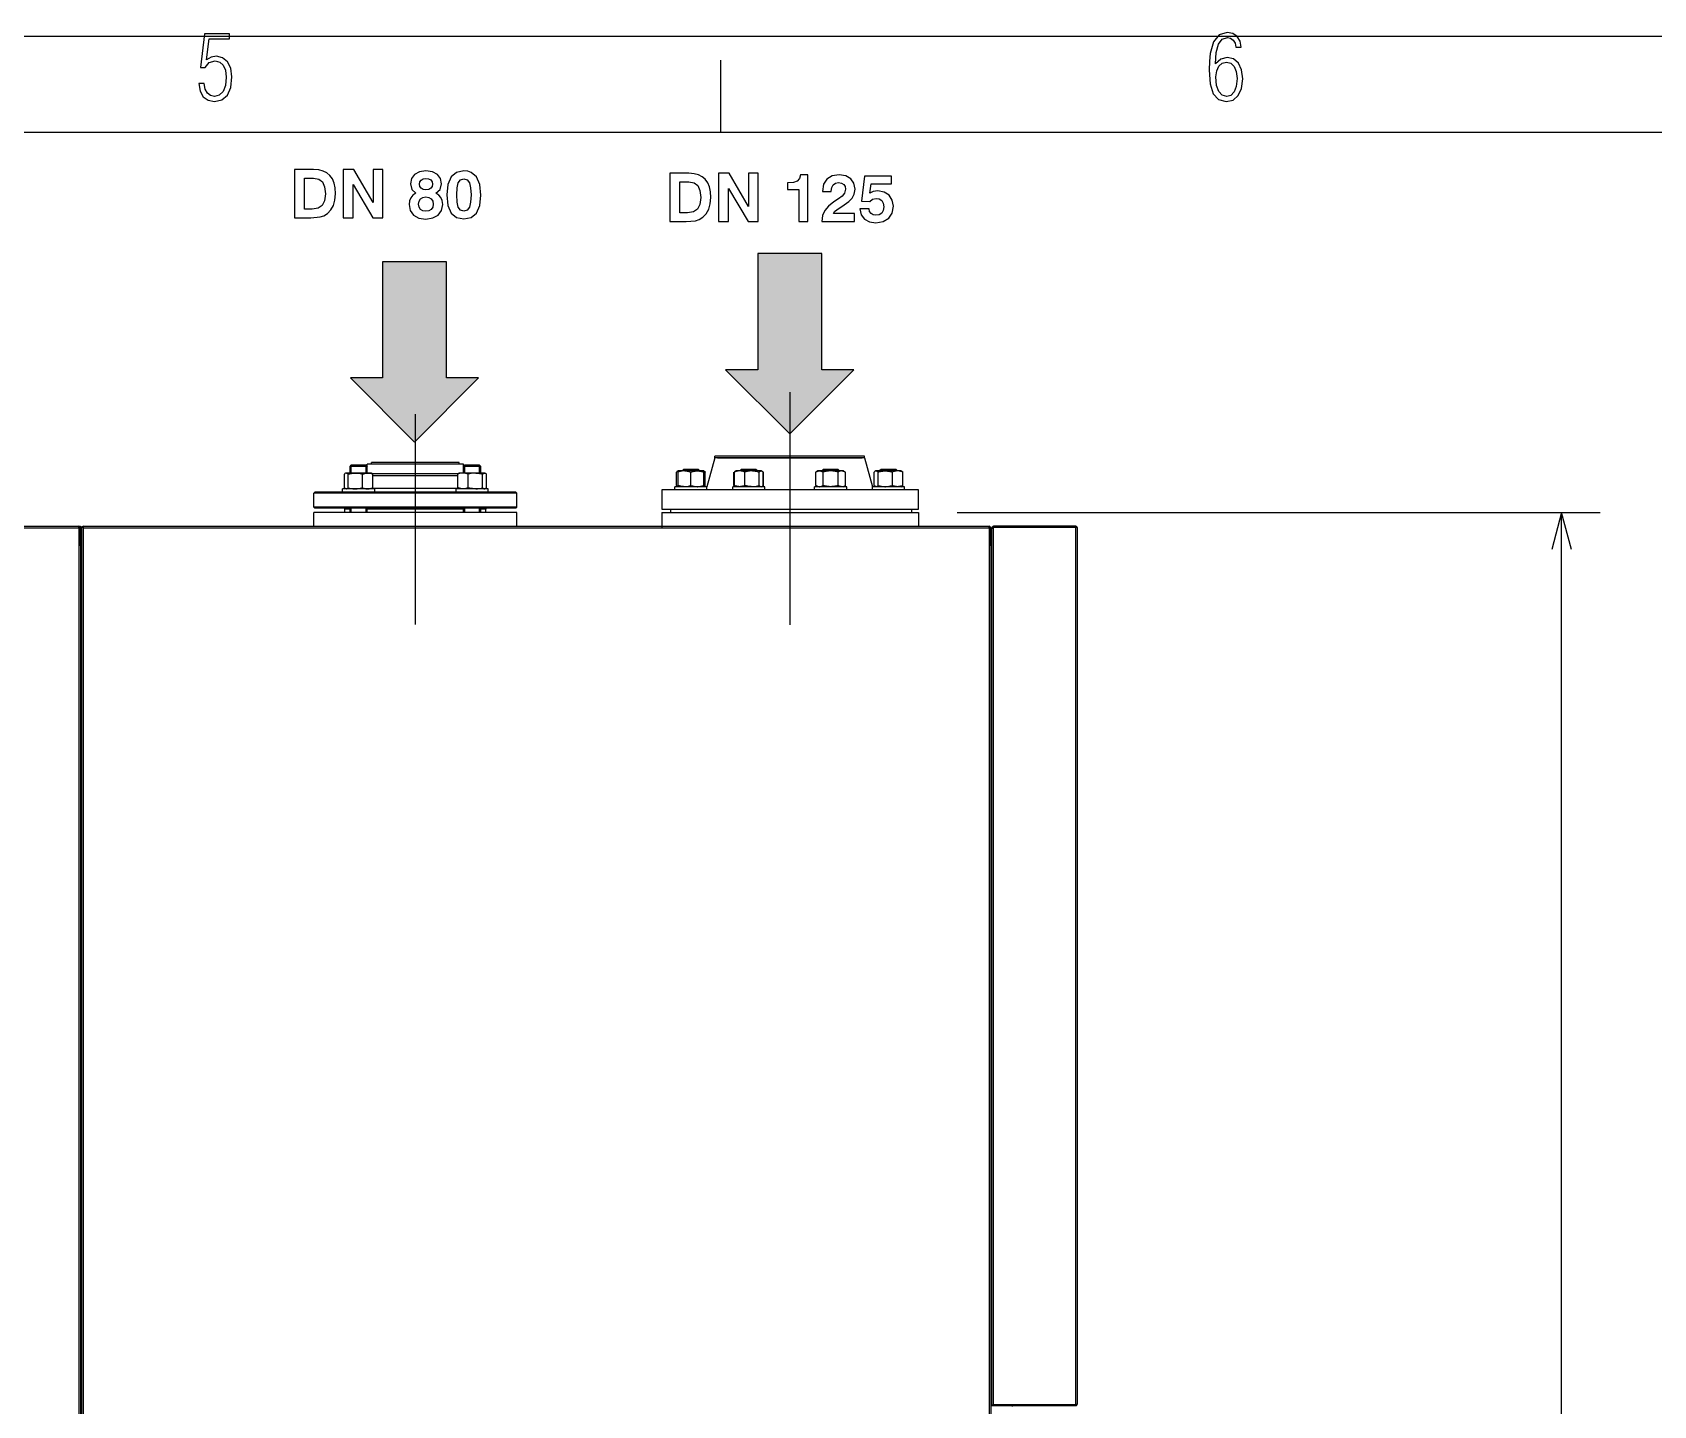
# Model space of a CAD drawing. Extents: x 0 to 420, y 0 to 297.
# Drawn here: x 226.7 to 311, y 225.9 to 297.2 of the extents above; entities that cross this region are included whole.
import ezdxf

# ---------------------------------------------------------------- set-up
doc = ezdxf.new("R2010")
doc.units = 0
doc.linetypes.add('DASHDOT', pattern=[18.5, 12, -3, 0.5, -3])
doc.layers.get('0').update_dxf_attribs({"linetype": 'CONTINUOUS'})

msp = doc.modelspace()

# ---------------------------------------------------------------- linework, layer by layer
at = {"color": 7}
for p, q in [((0, 297), (420, 297)), ((262.5, 292), (262.5, 295.75)), ((415, 292), (5, 292)), ((264.420044, 285.708527), (264.420044, 279.674561)), ((267.748779, 285.708527), (264.420044, 285.708527)), ((267.748779, 279.674561), (267.748779, 285.708527)), ((244.929199, 285.279938), (244.929199, 279.245972)), ((248.25795, 285.279938), (244.929199, 285.279938)), ((248.25795, 279.245972), (248.25795, 285.279938)), ((264.420044, 279.674561), (262.755615, 279.674561)), ((262.755615, 279.674561), (266.084412, 276.345795)), ((266.084412, 276.345795), (269.413177, 279.674561)), ((269.413177, 279.674561), (267.748779, 279.674561)), ((244.929199, 279.245972), (243.264801, 279.246002)), ((243.264801, 279.246002), (246.593567, 275.917236)), ((246.593567, 275.917236), (249.922348, 279.246002)), ((249.922348, 279.246002), (248.25795, 279.245972)), ((243.304794, 274.708618), (243.249237, 274.653046)), ((243.249237, 274.653046), (243.304794, 274.708618)), ((243.249237, 274.308594), (243.249237, 274.653046)), ((244.138123, 274.653046), (243.249237, 274.653046)), ((244.082565, 274.708618), (243.304794, 274.708618)), ((243.309372, 274.308594), (243.309372, 274.653046)), ((244.077988, 274.308594), (244.077988, 274.653046)), ((244.082565, 274.708618), (244.138123, 274.653046)), ((244.138123, 274.653046), (244.082565, 274.708618)), ((244.138123, 274.308594), (244.138123, 274.653046)), ((244.138123, 274.308594), (244.138123, 274.653046)), ((247.838516, 274.76416), (244.139954, 274.76416)), ((244.139954, 274.308594), (244.139954, 274.76416)), ((247.731979, 274.847504), (244.362183, 274.847504)), ((244.362183, 274.76416), (244.362183, 274.847504)), ((247.731979, 274.76416), (244.362183, 274.76416)), ((248.91774, 274.847504), (247.731979, 274.847504)), ((248.91774, 274.76416), (247.731979, 274.76416)), ((249.139954, 274.76416), (247.838516, 274.76416)), ((248.860458, 274.76416), (248.860672, 274.76416)), ((248.91774, 274.76416), (248.91774, 274.847504)), ((249.139954, 274.308594), (249.139954, 274.76416)), ((249.141785, 274.653046), (249.197342, 274.708618)), ((249.197342, 274.708618), (249.141785, 274.653046)), ((249.586243, 274.653046), (249.141785, 274.653046)), ((249.141785, 274.308594), (249.141785, 274.653046)), ((249.586243, 274.708618), (249.197342, 274.708618)), ((249.201935, 274.308594), (249.201935, 274.653046)), ((249.975128, 274.708618), (249.586243, 274.708618)), ((250.030685, 274.653046), (249.586243, 274.653046)), ((249.970535, 274.308594), (249.970535, 274.653046)), ((250.030685, 274.653046), (249.975128, 274.708618)), ((249.975128, 274.708618), (250.030685, 274.653046)), ((250.030685, 274.308594), (250.030685, 274.653046)), ((250.030685, 274.308594), (250.030685, 274.653046)), ((262.195526, 275.097504), (261.785065, 273.597504)), ((262.195526, 275.097504), (261.785065, 273.597504)), ((267.948822, 275.180817), (262.195526, 275.180817)), ((262.195526, 275.097504), (262.195526, 275.180817)), ((267.948822, 275.097504), (262.195526, 275.097504)), ((267.88092, 275.072784), (262.337158, 275.072784)), ((269.831665, 275.072784), (267.88092, 275.072784)), ((269.973297, 275.180817), (267.948822, 275.180817)), ((269.973297, 275.097504), (267.948822, 275.097504)), ((269.973297, 275.097504), (269.973297, 275.180817)), ((269.973297, 275.097504), (270.383728, 273.597504)), ((269.973297, 275.097504), (270.383728, 273.597504)), ((242.950104, 273.546875), (242.950104, 274.248108)), ((243.028671, 274.308594), (243.003464, 274.294067)), ((243.028671, 274.308594), (243.003494, 274.294067)), ((243.055573, 274.308594), (243.028671, 274.308594)), ((244.358688, 274.308594), (243.055573, 274.308594)), ((243.149353, 273.546875), (243.149353, 274.248108)), ((243.892914, 273.546875), (243.892914, 274.248108)), ((244.358688, 274.308594), (244.383896, 274.294067)), ((247.838516, 274.257599), (244.428421, 274.257599)), ((244.437256, 273.546875), (244.437256, 274.248108)), ((247.846558, 274.162567), (244.437256, 274.162567)), ((248.851486, 274.257599), (247.838516, 274.257599)), ((248.842667, 274.162567), (247.846558, 274.162567)), ((248.842667, 273.546875), (248.842667, 274.248108)), ((248.921234, 274.308594), (248.896057, 274.294067)), ((249.773468, 274.308594), (248.921234, 274.308594)), ((249.386993, 273.546875), (249.386993, 274.248108)), ((250.251236, 274.308594), (249.773468, 274.308594)), ((250.130569, 273.546875), (250.130569, 274.248108)), ((250.251236, 274.308594), (250.276443, 274.294067)), ((250.251236, 274.308594), (250.276413, 274.294067)), ((250.329803, 273.546875), (250.329803, 274.248108)), ((250.329803, 273.546875), (250.329803, 274.248108)), ((260.20816, 273.65799), (260.20816, 274.359222)), ((260.286743, 274.419708), (260.261536, 274.405151)), ((260.286743, 274.419708), (260.285065, 274.418762)), ((260.285065, 274.359222), (260.285065, 274.418762)), ((260.285065, 273.65799), (260.285065, 274.359222)), ((260.632904, 274.419708), (260.286743, 274.419708)), ((260.562836, 274.486389), (260.507294, 274.430817)), ((260.507294, 274.430817), (260.562836, 274.486389)), ((260.507294, 274.419708), (260.507294, 274.430817)), ((261.396179, 274.430817), (260.507294, 274.430817)), ((261.340637, 274.486389), (260.562836, 274.486389)), ((260.567444, 274.419708), (260.567444, 274.430817)), ((261.61673, 274.419708), (260.632904, 274.419708)), ((260.951752, 273.65799), (260.951752, 274.359222)), ((261.336029, 274.419708), (261.336029, 274.430817)), ((261.340637, 274.486389), (261.396179, 274.430817)), ((261.396179, 274.430817), (261.340637, 274.486389)), ((261.396179, 274.419708), (261.396179, 274.430817)), ((261.396179, 274.419708), (261.396179, 274.430817)), ((261.61673, 274.419708), (261.641937, 274.405151)), ((261.61673, 274.419708), (261.618408, 274.418762)), ((261.618408, 274.359222), (261.618408, 274.418762)), ((261.618408, 273.65799), (261.618408, 274.359222)), ((261.695313, 273.65799), (261.695313, 274.359222)), ((263.188568, 273.65799), (263.188568, 274.347504)), ((263.214813, 273.65799), (263.214813, 274.359222)), ((263.293365, 274.419708), (263.268188, 274.405182)), ((264.145599, 274.419708), (263.293365, 274.419708)), ((263.569489, 274.486389), (263.513947, 274.430817)), ((263.644104, 274.430817), (263.513947, 274.430817)), ((263.513947, 274.419708), (263.513947, 274.430817)), ((263.683411, 274.486389), (263.569489, 274.486389)), ((263.574066, 274.419708), (263.574066, 274.430817)), ((264.402832, 274.430817), (263.644104, 274.430817)), ((264.34726, 274.486389), (263.683411, 274.486389)), ((263.759155, 273.65799), (263.759155, 274.359222)), ((264.623383, 274.419708), (264.145599, 274.419708)), ((264.342682, 274.419708), (264.342682, 274.430817)), ((264.34726, 274.486389), (264.402832, 274.430817)), ((264.402832, 274.419708), (264.402832, 274.430817)), ((264.502716, 273.65799), (264.502716, 274.359222)), ((264.623383, 274.419708), (264.64856, 274.405182)), ((264.701965, 273.65799), (264.701965, 274.359222)), ((264.72818, 273.65799), (264.72818, 274.347504)), ((267.54541, 274.419708), (267.440613, 274.359222)), ((267.440613, 273.65799), (267.440613, 274.359222)), ((268.794006, 274.419708), (267.54541, 274.419708)), ((267.821533, 274.486389), (267.765991, 274.430817)), ((268.210419, 274.430817), (267.765991, 274.430817)), ((267.765991, 274.419708), (267.765991, 274.430817)), ((268.210419, 274.486389), (267.821533, 274.486389)), ((267.825531, 273.65799), (267.825531, 274.359222)), ((267.826111, 274.419708), (267.826111, 274.430817)), ((268.599304, 274.486389), (268.210419, 274.486389)), ((268.654877, 274.430817), (268.210419, 274.430817)), ((268.594727, 274.419708), (268.594727, 274.430817)), ((268.595306, 273.65799), (268.595306, 274.359222)), ((268.599304, 274.486389), (268.654877, 274.430817)), ((268.654877, 274.419708), (268.654877, 274.430817)), ((268.875427, 274.419708), (268.794006, 274.419708)), ((268.875427, 274.419708), (268.980225, 274.359222)), ((268.980225, 273.65799), (268.980225, 274.359222)), ((270.473511, 273.65799), (270.473511, 274.359222)), ((270.552063, 274.419708), (270.526855, 274.405151)), ((270.552063, 274.419708), (270.550385, 274.418762)), ((270.578949, 274.419708), (270.552063, 274.419708)), ((271.88208, 274.419708), (270.578949, 274.419708)), ((270.672729, 273.65799), (270.672729, 274.359222)), ((270.772614, 274.430817), (270.828186, 274.486389)), ((270.828186, 274.486389), (270.772614, 274.430817)), ((271.531342, 274.430817), (270.772614, 274.430817)), ((270.772614, 274.419708), (270.772614, 274.430817)), ((271.492065, 274.486389), (270.828186, 274.486389)), ((270.832764, 274.419708), (270.832764, 274.430817)), ((271.41629, 273.65799), (271.41629, 274.359222)), ((271.605957, 274.486389), (271.492065, 274.486389)), ((271.661499, 274.430817), (271.531342, 274.430817)), ((271.601379, 274.419708), (271.601379, 274.430817)), ((271.661499, 274.430817), (271.605957, 274.486389)), ((271.605957, 274.486389), (271.661499, 274.430817)), ((271.661499, 274.419708), (271.661499, 274.430817)), ((271.661499, 274.419708), (271.661499, 274.430817)), ((271.88208, 274.419708), (271.907288, 274.405151)), ((271.88208, 274.419708), (271.883728, 274.418762)), ((271.960632, 273.65799), (271.960632, 274.359222)), ((241.41774, 273.319733), (241.362183, 273.26416)), ((249.170258, 273.26416), (241.362183, 273.26416)), ((241.362183, 272.541931), (241.362183, 273.26416)), ((249.143616, 273.319733), (241.41774, 273.319733)), ((243.104416, 273.486389), (242.860352, 273.486389)), ((242.860352, 273.319733), (242.860352, 273.486389)), ((243.104416, 273.319733), (242.860352, 273.319733)), ((243.028671, 273.486389), (243.003464, 273.500946)), ((243.055573, 273.486389), (243.028671, 273.486389)), ((244.358688, 273.486389), (243.055573, 273.486389)), ((244.527008, 273.486389), (243.104416, 273.486389)), ((244.527008, 273.319733), (243.104416, 273.319733)), ((244.358688, 273.486389), (244.383896, 273.500946)), ((247.961731, 273.502502), (244.386475, 273.502502)), ((244.527008, 273.319733), (244.527008, 273.486389)), ((248.893356, 273.502502), (247.961731, 273.502502)), ((250.175491, 273.486389), (248.752899, 273.486389)), ((248.752899, 273.319733), (248.752899, 273.486389)), ((250.175491, 273.319733), (248.752899, 273.319733)), ((248.921234, 273.486389), (248.896057, 273.500916)), ((249.773468, 273.486389), (248.921234, 273.486389)), ((251.862183, 273.319733), (249.143616, 273.319733)), ((251.91774, 273.26416), (249.170258, 273.26416)), ((250.251236, 273.486389), (249.773468, 273.486389)), ((250.419571, 273.486389), (250.175491, 273.486389)), ((250.419571, 273.319733), (250.175491, 273.319733)), ((250.251236, 273.486389), (250.276413, 273.500916)), ((250.419571, 273.319733), (250.419571, 273.486389)), ((250.419571, 273.319733), (250.419571, 273.486389)), ((251.862183, 273.319733), (251.91774, 273.26416)), ((251.91774, 272.541931), (251.91774, 273.26416)), ((272.781036, 273.43457), (259.447723, 273.43457)), ((259.447723, 273.43457), (259.447723, 272.42804)), ((272.781036, 273.43457), (259.447723, 273.43457)), ((260.951752, 273.597504), (260.118408, 273.597504)), ((260.118408, 273.430817), (260.118408, 273.597504)), ((260.951752, 273.430817), (260.118408, 273.430817)), ((260.285065, 273.59845), (260.261536, 273.612061)), ((260.285065, 273.59845), (260.285065, 273.65799)), ((260.286743, 273.597504), (260.285065, 273.59845)), ((260.632904, 273.597504), (260.286743, 273.597504)), ((261.61673, 273.597504), (260.632904, 273.597504)), ((261.785065, 273.597504), (260.951752, 273.597504)), ((261.61673, 273.597504), (261.618408, 273.59845)), ((261.618408, 273.59845), (261.618408, 273.65799)), ((261.618408, 273.59845), (261.641937, 273.612061)), ((261.785065, 273.430817), (261.785065, 273.597504)), ((261.785065, 273.430817), (261.785065, 273.597504)), ((264.547638, 273.597504), (263.125061, 273.597504)), ((263.125061, 273.430817), (263.125061, 273.597504)), ((263.268188, 273.61203), (263.188568, 273.65799)), ((263.293365, 273.597504), (263.268188, 273.61203)), ((264.145599, 273.597504), (263.293365, 273.597504)), ((264.623383, 273.597504), (264.145599, 273.597504)), ((264.791718, 273.597504), (264.547638, 273.597504)), ((264.623383, 273.597504), (264.64856, 273.61203)), ((264.648834, 273.612183), (264.72818, 273.65799)), ((264.791718, 273.430817), (264.791718, 273.597504)), ((264.791718, 273.430817), (264.791718, 273.597504)), ((267.377075, 273.430817), (267.377075, 273.597504)), ((269.043762, 273.597504), (267.377075, 273.597504)), ((267.54541, 273.597504), (267.440613, 273.65799)), ((268.875427, 273.597504), (268.980225, 273.65799)), ((269.043762, 273.430817), (269.043762, 273.597504)), ((269.043762, 273.430817), (269.043762, 273.597504)), ((270.627808, 273.597504), (270.383728, 273.597504)), ((270.383728, 273.430817), (270.383728, 273.597504)), ((270.552063, 273.597504), (270.526855, 273.612061)), ((270.578949, 273.597504), (270.552063, 273.597504)), ((271.88208, 273.597504), (270.578949, 273.597504)), ((272.050385, 273.597504), (270.627808, 273.597504)), ((271.88208, 273.597504), (271.907288, 273.612061)), ((272.050385, 273.430817), (272.050385, 273.597504)), ((272.050385, 273.430817), (272.050385, 273.597504)), ((272.781036, 272.42804), (272.781036, 273.43457)), ((249.170258, 272.541931), (241.362183, 272.541931)), ((241.41774, 272.486389), (241.362183, 272.541931)), ((251.91774, 272.26416), (241.362183, 272.26416)), ((241.362183, 271.541931), (241.362183, 272.26416)), ((249.143616, 272.486389), (241.41774, 272.486389)), ((242.973297, 272.26416), (242.973297, 272.430817)), ((243.249237, 272.430817), (242.973297, 272.430817)), ((243.249237, 272.430817), (242.973297, 272.430817)), ((243.249237, 272.26416), (242.973297, 272.26416)), ((243.249237, 272.26416), (243.249237, 272.486389)), ((243.309372, 272.26416), (243.309372, 272.486389)), ((244.077988, 272.26416), (244.077988, 272.486389)), ((244.138123, 272.26416), (244.138123, 272.486389)), ((249.141785, 272.430817), (244.138123, 272.430817)), ((248.397858, 272.430817), (244.138123, 272.430817)), ((249.141785, 272.26416), (244.138123, 272.26416)), ((249.141785, 272.430817), (248.397858, 272.430817)), ((249.141785, 272.26416), (249.141785, 272.486389)), ((251.862183, 272.486389), (249.143616, 272.486389)), ((251.91774, 272.541931), (249.170258, 272.541931)), ((249.201935, 272.26416), (249.201935, 272.486389)), ((249.970535, 272.26416), (249.970535, 272.486389)), ((250.030685, 272.26416), (250.030685, 272.486389)), ((250.306625, 272.430817), (250.030685, 272.430817)), ((250.306625, 272.430817), (250.030685, 272.430817)), ((250.306625, 272.26416), (250.030685, 272.26416)), ((250.306625, 272.26416), (250.306625, 272.430817)), ((251.862183, 272.486389), (251.91774, 272.541931)), ((251.91774, 271.541931), (251.91774, 272.26416)), ((259.447723, 272.42804), (272.781036, 272.42804)), ((259.447723, 272.26416), (272.781036, 272.26416)), ((259.447723, 272.26416), (259.447723, 271.453064)), ((259.891998, 272.42804), (259.891998, 272.26416)), ((272.416199, 272.42804), (272.416199, 272.26416)), ((272.781036, 272.26416), (272.781036, 271.541931)), ((182.117737, 271.541931), (229.162186, 271.541931)), ((182.117737, 271.453064), (229.162186, 271.453064)), ((229.162186, 271.541931), (229.217743, 271.541931)), ((229.162186, 271.453064), (229.162186, 271.541931)), ((229.162186, 271.453064), (229.162186, 172.397491)), ((229.194092, 271.498383), (229.226013, 271.498383)), ((229.251068, 271.453064), (229.306625, 271.453064)), ((229.251068, 270.519714), (229.251068, 271.453064)), ((229.251068, 271.453064), (229.251068, 172.308609)), ((229.306625, 172.308609), (229.306625, 271.453064)), ((229.33168, 271.498383), (229.363602, 271.498383)), ((229.394211, 271.541931), (229.395508, 271.541931)), ((229.395187, 271.541931), (229.395508, 271.541931)), ((229.39534, 271.541931), (229.395508, 271.541931)), ((229.39534, 271.541931), (229.395508, 271.541931)), ((229.395416, 271.541931), (229.395508, 271.541931)), ((229.395508, 271.541931), (276.439941, 271.541931)), ((229.395508, 271.453064), (229.395508, 271.541931)), ((229.395508, 172.397491), (229.395508, 271.453064)), ((229.395508, 271.453064), (276.439941, 271.453064)), ((276.439941, 271.541931), (276.440063, 271.541931)), ((276.439941, 271.453064), (276.439941, 271.541931)), ((276.439941, 271.453064), (276.439941, 172.397491)), ((276.471863, 271.498383), (276.503784, 271.498383)), ((276.528839, 270.519714), (276.528839, 271.453064)), ((276.528839, 271.453064), (276.528839, 172.308609)), ((276.584412, 271.4086), (276.584412, 271.453064)), ((276.584412, 225.919724), (276.584412, 271.4086)), ((280.939941, 271.541931), (276.673279, 271.541931)), ((280.939941, 271.541931), (276.673279, 271.541931)), ((280.939941, 271.497498), (276.673279, 271.497498)), ((276.673279, 271.497498), (280.939941, 271.497498)), ((276.673279, 225.919724), (276.673279, 271.497498)), ((280.939941, 271.541931), (280.939941, 271.497498)), ((280.939941, 225.919724), (280.939941, 271.497498)), ((281.028839, 225.964157), (281.028839, 271.453064)), ((229.251068, 270.519379), (229.251068, 270.519714)), ((229.306625, 270.430817), (229.251068, 270.430817)), ((276.528839, 270.519196), (276.528839, 270.519714)), ((276.528839, 270.519379), (276.528839, 270.519714)), ((229.306625, 270.208618), (229.251068, 270.208618)), ((276.528839, 269.864166), (276.539948, 269.864166)), ((276.528839, 269.819733), (276.539948, 269.819733)), ((276.528839, 268.653046), (276.584412, 268.653046)), ((229.251068, 264.541931), (229.306625, 264.541931)), ((229.251068, 264.319733), (229.306625, 264.319733)), ((229.251068, 260.184998), (229.306625, 260.184998)), ((229.251068, 259.629425), (229.306625, 259.629425)), ((229.251068, 254.629425), (229.306625, 254.629425)), ((229.251068, 254.073868), (229.306625, 254.073868)), ((276.584412, 225.919724), (276.673279, 225.919724)), ((276.584412, 225.875275), (276.584412, 225.919724)), ((276.584412, 225.919724), (276.673279, 225.919724)), ((276.584412, 225.875275), (276.673279, 225.875275)), ((276.673279, 225.919724), (280.939941, 225.919724)), ((276.673279, 225.875275), (276.673279, 225.919724)), ((280.939941, 225.919724), (276.673279, 225.919724)), ((276.673279, 225.875275), (280.939941, 225.875275)), ((277.639954, 225.875275), (277.639954, 225.819717)), ((280.939941, 225.875275), (280.939941, 225.919724))]:
    msp.add_line(p, q, dxfattribs=at)
at = {"color": 7, "linetype": 'DASHDOT'}
for p, q in [((266.084412, 278.510559), (266.084412, 265.295532)), ((266.084412, 278.424957), (266.084412, 265.381134)), ((246.639954, 266.436981), (246.639954, 277.36911))]:
    msp.add_line(p, q, dxfattribs=at)
at = {"color": 34}
for p, q in [((274.781036, 272.26416), (308.184723, 272.26416)), ((306.184723, 166.430832), (306.184723, 272.26416))]:
    msp.add_line(p, q, dxfattribs=at)
at = {"color": 7}
for points in [[(235.387909, 294.540283), (235.45369, 294.14093), (235.618118, 293.844971), (235.867111, 293.671143), (236.195969, 293.605377), (236.590591, 293.685242), (236.877182, 293.929535), (237.050995, 294.324158), (237.112076, 294.87854), (237.050995, 295.329529), (236.886566, 295.667786), (236.628189, 295.879211), (236.304016, 295.954376), (236.03624, 295.907379), (235.787247, 295.771149), (235.923492, 296.851685), (236.98053, 296.851685), (236.98053, 297.124176), (235.683884, 297.124176), (235.472473, 295.367126), (235.716766, 295.367126), (235.932877, 295.620819), (236.24295, 295.710083), (236.477844, 295.653687), (236.656372, 295.489258), (236.773819, 295.221466), (236.816101, 294.859741), (236.769119, 294.43222), (236.646973, 294.122162), (236.454361, 293.929535), (236.195969, 293.868469), (235.989258, 293.906036), (235.834229, 294.032898), (235.726166, 294.244293), (235.6698, 294.540283)], [(288.197968, 295.559723), (288.240265, 296.151672), (288.362396, 296.579193), (288.555023, 296.837585), (288.818115, 296.926849), (288.987244, 296.889252), (289.123474, 296.795319), (289.217438, 296.635559), (289.264435, 296.424164), (289.536896, 296.424164), (289.47583, 296.743622), (289.3255, 296.983215), (289.100006, 297.133545), (288.813416, 297.189941), (288.385895, 297.06778), (288.099335, 296.706055), (287.930206, 296.095306), (287.887909, 295.695984), (287.87851, 295.235565), (287.925507, 294.516785), (288.085236, 294.0047), (288.357727, 293.704041), (288.75705, 293.605377), (289.114075, 293.680542), (289.386566, 293.910736), (289.560394, 294.281891), (289.62146, 294.784576), (289.560394, 295.254364), (289.391266, 295.60202), (289.132874, 295.818115), (288.808716, 295.89328), (288.479858, 295.808716)], [(288.785217, 293.86377), (288.545624, 293.924835), (288.371796, 294.122162), (288.259064, 294.43692), (288.226166, 294.87854), (288.263763, 295.202698), (288.371796, 295.442291), (288.545624, 295.592621), (288.771149, 295.644287), (289.001343, 295.587921), (289.175171, 295.428192), (289.283203, 295.1604), (289.320801, 294.789276), (289.283203, 294.385223), (289.175171, 294.098663), (289.006042, 293.920135)], [(240.367249, 287.56665), (241.208694, 287.56665), (241.685043, 287.604889), (241.890182, 287.670959), (242.081421, 287.789185), (242.251801, 287.970001), (242.380447, 288.202942), (242.460419, 288.484589), (242.488235, 288.814911), (242.467377, 289.110474), (242.415222, 289.364288), (242.328293, 289.579865), (242.203125, 289.757202), (242.043182, 289.892792), (241.848465, 289.986664), (241.615509, 290.045776), (241.347763, 290.06665), (240.367249, 290.06665)], [(242.89505, 287.56665), (243.40271, 287.56665), (243.40271, 289.284302), (244.424957, 287.56665), (244.956955, 287.56665), (244.956955, 290.06665), (244.449295, 290.06665), (244.449295, 288.348999), (243.434006, 290.06665), (242.89505, 290.06665)], [(246.671143, 288.842743), (246.507721, 288.734955), (246.396454, 288.606293), (246.333862, 288.44635), (246.313004, 288.255096), (246.368637, 287.935211), (246.539001, 287.698792), (246.81369, 287.549255), (247.185745, 287.497101), (247.554306, 287.552734), (247.828995, 287.698792), (247.999374, 287.935211), (248.061951, 288.255096), (248.037613, 288.453308), (247.968079, 288.61673), (247.856812, 288.745361), (247.703827, 288.842743), (247.922867, 289.040924), (247.995895, 289.333008), (247.940262, 289.611145), (247.780319, 289.819794), (247.526489, 289.951904), (247.185745, 290.00058), (246.844986, 289.951904), (246.591156, 289.819794), (246.434692, 289.607666), (246.382538, 289.333008), (246.448608, 289.040924)], [(248.281006, 288.74884), (248.33316, 288.199463), (248.496582, 287.810059), (248.771271, 287.577087), (249.157227, 287.50058), (249.543182, 287.577087), (249.817871, 287.810059), (249.981293, 288.195984), (250.036926, 288.745361), (249.981293, 289.29126), (249.814392, 289.684174), (249.539703, 289.917145), (249.362366, 289.976257), (249.157227, 289.997101), (248.771271, 289.917145), (248.496582, 289.684174), (248.33316, 289.294739)], [(259.86438, 287.372131), (260.705841, 287.372131), (261.18219, 287.41037), (261.387329, 287.47644), (261.578583, 287.594666), (261.748962, 287.775482), (261.877594, 288.008423), (261.957581, 288.29007), (261.985382, 288.620392), (261.964539, 288.915955), (261.912384, 289.169769), (261.825439, 289.385345), (261.700256, 289.562683), (261.540314, 289.698273), (261.345612, 289.792145), (261.11264, 289.851257), (260.84491, 289.872131), (259.86438, 289.872131)], [(262.392212, 287.372131), (262.899841, 287.372131), (262.899841, 289.089783), (263.922119, 287.372131), (264.454102, 287.372131), (264.454102, 289.872131), (263.946442, 289.872131), (263.946442, 288.15448), (262.931152, 289.872131), (262.392212, 289.872131)], [(266.55423, 287.372131), (267.034058, 287.372131), (267.034058, 289.802582), (266.644653, 289.802582), (266.585541, 289.600922), (266.467316, 289.468781), (266.276062, 289.395782), (266.01181, 289.374908), (265.973572, 289.374908), (265.973572, 289.034149), (266.55423, 289.034149)], [(267.750336, 287.372131), (269.454102, 287.372131), (269.454102, 287.785889), (268.351868, 287.785889), (268.417938, 287.886749), (268.539642, 287.9841), (268.908203, 288.227478), (269.151581, 288.408295), (269.328918, 288.589111), (269.440186, 288.797729), (269.478424, 289.055023), (269.419312, 289.357513), (269.25589, 289.593964), (268.995117, 289.746948), (268.654388, 289.802582), (268.285797, 289.743469), (268.014587, 289.576569), (267.847687, 289.30188), (267.792053, 288.933319), (268.240601, 288.933319), (268.240601, 288.954193), (268.264954, 289.141937), (268.341431, 289.281036), (268.459656, 289.364471), (268.623077, 289.395782), (268.772583, 289.36795), (268.887329, 289.298431), (268.956879, 289.190643), (268.98468, 289.048065), (268.936005, 288.839447), (268.810852, 288.682983), (268.616119, 288.540436), (268.372742, 288.383942), (268.098053, 288.171844), (267.906799, 287.94931), (267.788574, 287.688538)], [(269.72879, 288.025818), (269.794861, 287.723328), (269.96521, 287.493835), (270.222534, 287.354736), (270.566742, 287.302582), (270.938782, 287.365173), (271.227386, 287.535553), (271.408203, 287.806763), (271.474274, 288.161407), (271.415161, 288.484802), (271.25174, 288.738617), (270.994415, 288.902039), (270.664124, 288.961151), (270.427673, 288.926361), (270.250336, 288.835968), (270.312927, 289.322754), (271.366486, 289.322754), (271.366486, 289.733063), (269.968689, 289.733063), (269.812225, 288.429169), (270.250336, 288.404816), (270.382477, 288.529999), (270.570221, 288.571716), (270.737122, 288.540436), (270.865784, 288.453491), (270.94574, 288.314423), (270.973572, 288.137085), (270.94574, 287.942383), (270.865784, 287.803284), (270.737122, 287.719849), (270.566742, 287.692017), (270.420715, 287.712891), (270.312927, 287.778961), (270.23642, 287.88327), (270.205139, 288.025818)], [(240.871414, 288.018677), (240.871414, 289.62854), (241.347763, 289.62854), (241.622452, 289.576385), (241.81369, 289.430359), (241.924957, 289.176514), (241.963211, 288.814911), (241.921478, 288.449829), (241.799789, 288.202942), (241.591156, 288.060394), (241.285187, 288.018677)], [(246.844986, 289.315613), (246.865845, 289.433838), (246.935394, 289.524231), (247.039703, 289.583344), (247.185745, 289.607666), (247.328293, 289.586823), (247.436081, 289.52771), (247.50563, 289.433838), (247.529968, 289.315613), (247.50563, 289.19043), (247.43956, 289.100037), (247.331772, 289.040924), (247.185745, 289.023529), (247.036224, 289.040924), (246.931915, 289.100037), (246.865845, 289.19043)], [(248.785187, 288.74884), (248.802567, 289.12088), (248.868637, 289.381683), (248.983368, 289.538147), (249.157227, 289.590302), (249.327606, 289.538147), (249.442352, 289.381683), (249.508408, 289.117401), (249.532745, 288.74884), (249.508408, 288.373322), (249.442352, 288.112549), (249.327606, 287.952606), (249.157227, 287.903931), (248.983368, 287.952606), (248.868637, 288.112549), (248.802567, 288.373322)], [(260.368561, 287.824158), (260.368561, 289.434021), (260.84491, 289.434021), (261.119598, 289.381866), (261.310852, 289.23584), (261.422119, 288.981995), (261.460358, 288.620392), (261.41864, 288.25531), (261.296936, 288.008423), (261.088318, 287.865875), (260.782318, 287.824158)], [(246.806747, 288.272491), (246.831085, 288.421997), (246.911057, 288.540222), (247.029266, 288.61673), (247.189209, 288.644531), (247.342209, 288.61673), (247.463898, 288.540222), (247.540405, 288.421997), (247.568222, 288.272491), (247.540405, 288.116028), (247.467377, 287.997803), (247.345688, 287.924774), (247.189209, 287.900452), (247.025787, 287.924774), (246.904099, 287.994324), (246.831085, 288.112549)]]:
    msp.add_lwpolyline(points, close=True, dxfattribs=at)
for points in [[(243.003464, 274.294067), (242.97818, 274.275879), (242.950104, 274.248108)], [(243.053802, 274.307556), (243.029053, 274.304901), (243.012146, 274.298615), (243.003464, 274.294067)], [(243.053802, 274.307556), (243.078796, 274.302216), (243.09166, 274.296448), (243.10498, 274.288391), (243.133621, 274.264557), (243.149353, 274.248108)], [(243.149353, 274.248108), (243.238266, 274.272156), (243.31926, 274.289185), (243.39502, 274.300323), (243.467636, 274.306335), (243.538925, 274.307495), (243.610657, 274.303955), (243.684616, 274.295441), (243.762695, 274.281464), (243.847275, 274.261108), (243.892914, 274.248108)], [(243.892914, 274.248108), (243.958008, 274.272156), (244.017303, 274.289185), (244.072754, 274.300323), (244.125916, 274.306335), (244.178116, 274.307495), (244.230621, 274.303955), (244.28476, 274.295441), (244.341919, 274.281464), (244.403839, 274.261108), (244.437256, 274.248108)], [(244.383896, 274.294067), (244.40918, 274.275879), (244.437256, 274.248108)], [(249.386993, 274.248108), (249.321899, 274.272156), (249.262619, 274.289185), (249.207153, 274.300323), (249.153992, 274.306335), (249.101807, 274.307495), (249.049286, 274.303955), (248.995148, 274.295441), (248.937988, 274.281464), (248.876083, 274.261108), (248.842667, 274.248108)], [(248.896057, 274.294067), (248.870758, 274.275879), (248.842667, 274.248108)], [(249.773987, 274.307556), (249.677185, 274.304565), (249.610916, 274.297638), (249.541611, 274.286346), (249.467636, 274.270142), (249.386993, 274.248108)], [(249.773987, 274.307556), (249.867249, 274.302216), (249.964996, 274.288391), (250.016968, 274.277863), (250.071884, 274.264557), (250.130569, 274.248108)], [(250.130569, 274.248108), (250.15654, 274.274048), (250.180054, 274.291718), (250.202011, 274.302551), (250.223145, 274.307343), (250.244064, 274.306396), (250.265396, 274.299713), (250.276413, 274.294067)], [(250.276413, 274.294067), (250.301712, 274.275879), (250.329803, 274.248108)], [(250.276443, 274.294067), (250.301727, 274.275879), (250.329803, 274.248108)], [(260.261536, 274.405151), (260.253326, 274.400055), (260.244934, 274.394012), (260.236237, 274.386993), (260.227264, 274.378906), (260.217926, 274.36969), (260.20816, 274.359222)], [(260.632019, 274.41864), (260.60321, 274.41864), (260.574341, 274.417633), (260.545227, 274.41568), (260.515778, 274.41272), (260.48584, 274.408752), (260.45517, 274.403687), (260.423676, 274.397461), (260.391144, 274.390015), (260.357361, 274.381256), (260.322113, 274.371033), (260.285065, 274.359222)], [(260.632019, 274.41864), (260.673553, 274.416992), (260.715637, 274.41333), (260.758728, 274.407562), (260.803284, 274.399506), (260.849884, 274.388977), (260.899109, 274.375671), (260.951752, 274.359222)], [(260.951752, 274.359222), (260.992645, 274.372223), (261.031464, 274.38327), (261.068481, 274.392578), (261.104065, 274.400299), (261.138489, 274.406555), (261.171997, 274.411438), (261.204803, 274.41507), (261.237091, 274.417419), (261.269104, 274.41861), (261.301025, 274.41861), (261.333038, 274.417419), (261.365356, 274.41507), (261.398132, 274.411438), (261.431641, 274.406555), (261.466064, 274.400299), (261.501648, 274.392578), (261.538696, 274.38327), (261.577484, 274.372223), (261.618408, 274.359222)], [(261.641937, 274.405151), (261.650146, 274.400055), (261.658569, 274.394012), (261.667236, 274.386993), (261.676208, 274.378906), (261.685547, 274.36969), (261.695313, 274.359222)], [(263.759155, 274.359222), (263.725739, 274.372223), (263.694061, 274.38327), (263.663818, 274.392578), (263.634766, 274.400299), (263.606659, 274.406555), (263.579315, 274.411438), (263.552521, 274.41507), (263.526154, 274.417419), (263.5, 274.41861), (263.473938, 274.41861), (263.447815, 274.417419), (263.421448, 274.41507), (263.394653, 274.411438), (263.36731, 274.406555), (263.339203, 274.400299), (263.31015, 274.392578), (263.279907, 274.38327), (263.24823, 274.372223), (263.214813, 274.359222)], [(263.268188, 274.405182), (263.26001, 274.400055), (263.251587, 274.394012), (263.24292, 274.386993), (263.233917, 274.378906), (263.224579, 274.36969), (263.214813, 274.359222)], [(264.146118, 274.41864), (264.113983, 274.41864), (264.081787, 274.417633), (264.049316, 274.41568), (264.016479, 274.41272), (263.983063, 274.408752), (263.948883, 274.403687), (263.913757, 274.397461), (263.877472, 274.390015), (263.839783, 274.381256), (263.800446, 274.371033), (263.759155, 274.359222)], [(264.146118, 274.41864), (264.192444, 274.416992), (264.23938, 274.41333), (264.287445, 274.407562), (264.337158, 274.399506), (264.389099, 274.388977), (264.444031, 274.375671), (264.502716, 274.359222)], [(264.502716, 274.359222), (264.516083, 274.373352), (264.528687, 274.385162), (264.54068, 274.394928), (264.552185, 274.402832), (264.563324, 274.409058), (264.574158, 274.413666), (264.584808, 274.416779), (264.595306, 274.418427), (264.605743, 274.418671), (264.616211, 274.417511), (264.626801, 274.414917), (264.637543, 274.410828), (264.64856, 274.405182)], [(264.64856, 274.405182), (264.656769, 274.400055), (264.665192, 274.394012), (264.673859, 274.386993), (264.682831, 274.378906), (264.6922, 274.36969), (264.701965, 274.359222)], [(267.440613, 274.359222), (267.464233, 274.372223), (267.486633, 274.38327), (267.508026, 274.392578), (267.528564, 274.400299), (267.548431, 274.406555), (267.56778, 274.411438), (267.586731, 274.41507), (267.605377, 274.417419), (267.623871, 274.41861), (267.642273, 274.41861), (267.660767, 274.417419), (267.679413, 274.41507), (267.698364, 274.411438), (267.717682, 274.406555), (267.737579, 274.400299), (267.758118, 274.392578), (267.77948, 274.38327), (267.80188, 274.372223), (267.825531, 274.359222)], [(268.595306, 274.359222), (268.548065, 274.372223), (268.503265, 274.38327), (268.46051, 274.392578), (268.419403, 274.400299), (268.379669, 274.406555), (268.341003, 274.411438), (268.303101, 274.41507), (268.265808, 274.417419), (268.228851, 274.41861), (268.191986, 274.41861), (268.155029, 274.417419), (268.117737, 274.41507), (268.079865, 274.411438), (268.041168, 274.406555), (268.001434, 274.400299), (267.960327, 274.392578), (267.917572, 274.38327), (267.872772, 274.372223), (267.825531, 274.359222)], [(268.795624, 274.41864), (268.778992, 274.41864), (268.762329, 274.417633), (268.745544, 274.41568), (268.728516, 274.41272), (268.711243, 274.408752), (268.693542, 274.403687), (268.675354, 274.397461), (268.656555, 274.390015), (268.637054, 274.381256), (268.616699, 274.371033), (268.595306, 274.359222)], [(268.795624, 274.41864), (268.819611, 274.416992), (268.843903, 274.41333), (268.868774, 274.407562), (268.894531, 274.399506), (268.921417, 274.388977), (268.949829, 274.375671), (268.980225, 274.359222)], [(270.526855, 274.405151), (270.518646, 274.400055), (270.510254, 274.394012), (270.501587, 274.386993), (270.492584, 274.378906), (270.483246, 274.36969), (270.473511, 274.359222)], [(270.577179, 274.41864), (270.56897, 274.41864), (270.56073, 274.417755), (270.552429, 274.416016), (270.544067, 274.41333), (270.535553, 274.409729), (270.526855, 274.405151)], [(270.577179, 274.41864), (270.5896, 274.416992), (270.602173, 274.41333), (270.615051, 274.407562), (270.628357, 274.399506), (270.642303, 274.388977), (270.657013, 274.375671), (270.672729, 274.359222)], [(270.672729, 274.359222), (270.718384, 274.372223), (270.761658, 274.38327), (270.802948, 274.392578), (270.842651, 274.400299), (270.881042, 274.406555), (270.918396, 274.411438), (270.954987, 274.41507), (270.991028, 274.417419), (271.026733, 274.41861), (271.062317, 274.41861), (271.098022, 274.417419), (271.134064, 274.41507), (271.170624, 274.411438), (271.208008, 274.406555), (271.246399, 274.400299), (271.286072, 274.392578), (271.327393, 274.38327), (271.370667, 274.372223), (271.41629, 274.359222)], [(271.960632, 274.359222), (271.927216, 274.372223), (271.895538, 274.38327), (271.865295, 274.392578), (271.836243, 274.400299), (271.808136, 274.406555), (271.780792, 274.411438), (271.754028, 274.41507), (271.727631, 274.417419), (271.701508, 274.41861), (271.675446, 274.41861), (271.649292, 274.417419), (271.622925, 274.41507), (271.59613, 274.411438), (271.568787, 274.406555), (271.54068, 274.400299), (271.511627, 274.392578), (271.481384, 274.38327), (271.449707, 274.372223), (271.41629, 274.359222)], [(271.907288, 274.405151), (271.915466, 274.400055), (271.923889, 274.394012), (271.932556, 274.386993), (271.941528, 274.378906), (271.950867, 274.36969), (271.960632, 274.359222)], [(243.003464, 273.500946), (242.97818, 273.519135), (242.950104, 273.546875)], [(243.053802, 273.487457), (243.029053, 273.490112), (243.012146, 273.496368), (243.003464, 273.500946)], [(243.053802, 273.487457), (243.077637, 273.49234), (243.102524, 273.504974), (243.129517, 273.52652), (243.149353, 273.546875)], [(243.149353, 273.546875), (243.238266, 273.522858), (243.31926, 273.505829), (243.39502, 273.494659), (243.467636, 273.488678), (243.538925, 273.487488), (243.610657, 273.491058), (243.684616, 273.499542), (243.762695, 273.51355), (243.847275, 273.533905), (243.892914, 273.546875)], [(243.892914, 273.546875), (243.958008, 273.522858), (244.017303, 273.505829), (244.072754, 273.494659), (244.125916, 273.488678), (244.178116, 273.487488), (244.230621, 273.491058), (244.28476, 273.499542), (244.341919, 273.51355), (244.403839, 273.533905), (244.437256, 273.546875)], [(244.383896, 273.500946), (244.40918, 273.519135), (244.437256, 273.546875)], [(249.386993, 273.546875), (249.344971, 273.530762), (249.268341, 273.507233), (249.198181, 273.493317), (249.131332, 273.487579), (249.065155, 273.489471), (248.996994, 273.499176), (248.924042, 273.51767), (248.884689, 273.530762), (248.842667, 273.546875)], [(248.896057, 273.500916), (248.870758, 273.519104), (248.842667, 273.546875)], [(249.773987, 273.487457), (249.677185, 273.490417), (249.610916, 273.497375), (249.541611, 273.508636), (249.467636, 273.524872), (249.386993, 273.546875)], [(249.773987, 273.487457), (249.862946, 273.49234), (249.955811, 273.504974), (250.056564, 273.52652), (250.130569, 273.546875)], [(250.130569, 273.546875), (250.15654, 273.520935), (250.180054, 273.503265), (250.202011, 273.492432), (250.223145, 273.487671), (250.244064, 273.488586), (250.265396, 273.49527), (250.276413, 273.500916)], [(250.276413, 273.500916), (250.301712, 273.519104), (250.329803, 273.546875)], [(250.276443, 273.500946), (250.301727, 273.519135), (250.329803, 273.546875)], [(260.261536, 273.612061), (260.253326, 273.617157), (260.244934, 273.623199), (260.236237, 273.630219), (260.227264, 273.638306), (260.217926, 273.647522), (260.20816, 273.65799)], [(260.632019, 273.598572), (260.60321, 273.598602), (260.574341, 273.599579), (260.545227, 273.601532), (260.515778, 273.604492), (260.48584, 273.608459), (260.45517, 273.613556), (260.423676, 273.619751), (260.391144, 273.627197), (260.357361, 273.635956), (260.322113, 273.646179), (260.285065, 273.65799)], [(260.632019, 273.598572), (260.658417, 273.599365), (260.684967, 273.601013), (260.711792, 273.603455), (260.738983, 273.60675), (260.766693, 273.610962), (260.795044, 273.616058), (260.824188, 273.622162), (260.854248, 273.629333), (260.885406, 273.637634), (260.917816, 273.647125), (260.951752, 273.65799)], [(260.951752, 273.65799), (260.992645, 273.64502), (261.031464, 273.633942), (261.068481, 273.624634), (261.104065, 273.616913), (261.138489, 273.610657), (261.171997, 273.605774), (261.204803, 273.602173), (261.237091, 273.599792), (261.269104, 273.598602), (261.301025, 273.598602), (261.333038, 273.599792), (261.365356, 273.602173), (261.398132, 273.605774), (261.431641, 273.610657), (261.466064, 273.616913), (261.501648, 273.624634), (261.538696, 273.633942), (261.577484, 273.64502), (261.618408, 273.65799)], [(261.641937, 273.612061), (261.650146, 273.617157), (261.658569, 273.623199), (261.667236, 273.630219), (261.676208, 273.638306), (261.685547, 273.647522), (261.695313, 273.65799)], [(263.759155, 273.65799), (263.717133, 273.641876), (263.677765, 273.628784), (263.640503, 273.618347), (263.604797, 273.610291), (263.570313, 273.604431), (263.536652, 273.600586), (263.503479, 273.598694), (263.470459, 273.598694), (263.437286, 273.600586), (263.403625, 273.604431), (263.369141, 273.610291), (263.333466, 273.618347), (263.296204, 273.628784), (263.256836, 273.641876), (263.214813, 273.65799)], [(263.268188, 273.61203), (263.26001, 273.617157), (263.251587, 273.623199), (263.24292, 273.630219), (263.233917, 273.638306), (263.224579, 273.647522), (263.214813, 273.65799)], [(264.146118, 273.598572), (264.113983, 273.598602), (264.081787, 273.599579), (264.049316, 273.601532), (264.016479, 273.604492), (263.983063, 273.608459), (263.948883, 273.613556), (263.913757, 273.619751), (263.877472, 273.627197), (263.839783, 273.635956), (263.800446, 273.646179), (263.759155, 273.65799)], [(264.146118, 273.598572), (264.175568, 273.599365), (264.20517, 273.601013), (264.235077, 273.603455), (264.265442, 273.60675), (264.296326, 273.610962), (264.327972, 273.616058), (264.360443, 273.622162), (264.393982, 273.629333), (264.428711, 273.637634), (264.464874, 273.647125), (264.502716, 273.65799)], [(264.502716, 273.65799), (264.516083, 273.64386), (264.528687, 273.63205), (264.54068, 273.622284), (264.552185, 273.61438), (264.563324, 273.608154), (264.574158, 273.603546), (264.584808, 273.600433), (264.595306, 273.598785), (264.605743, 273.598541), (264.616211, 273.599701), (264.626801, 273.602295), (264.637543, 273.606384), (264.64856, 273.61203)], [(264.64856, 273.61203), (264.656769, 273.617157), (264.665192, 273.623199), (264.673859, 273.630219), (264.682831, 273.638306), (264.6922, 273.647522), (264.701965, 273.65799)], [(267.440613, 273.65799), (267.464233, 273.64502), (267.486633, 273.633942), (267.508026, 273.624634), (267.528564, 273.616913), (267.548431, 273.610657), (267.56778, 273.605774), (267.586731, 273.602173), (267.605377, 273.599792), (267.623871, 273.598602), (267.642273, 273.598602), (267.660767, 273.599792), (267.679413, 273.602173), (267.698364, 273.605774), (267.717682, 273.610657), (267.737579, 273.616913), (267.758118, 273.624634), (267.77948, 273.633942), (267.80188, 273.64502), (267.825531, 273.65799)], [(268.595306, 273.65799), (268.535889, 273.641876), (268.480225, 273.628784), (268.427521, 273.618347), (268.377075, 273.610291), (268.328278, 273.604431), (268.28067, 273.600586), (268.233765, 273.598694), (268.187073, 273.598694), (268.140167, 273.600586), (268.09256, 273.604431), (268.043793, 273.610291), (267.993317, 273.618347), (267.940613, 273.628784), (267.884949, 273.641876), (267.825531, 273.65799)], [(268.795624, 273.598572), (268.778992, 273.598602), (268.762329, 273.599579), (268.745544, 273.601532), (268.728516, 273.604492), (268.711243, 273.608459), (268.693542, 273.613556), (268.675354, 273.619751), (268.656555, 273.627197), (268.637054, 273.635956), (268.616699, 273.646179), (268.595306, 273.65799)], [(268.795624, 273.598572), (268.810883, 273.599365), (268.826202, 273.601013), (268.841675, 273.603455), (268.857391, 273.60675), (268.873383, 273.610962), (268.889771, 273.616058), (268.906586, 273.622162), (268.92392, 273.629333), (268.941925, 273.637634), (268.960632, 273.647125), (268.980225, 273.65799)], [(270.526855, 273.612061), (270.518646, 273.617157), (270.510254, 273.623199), (270.501587, 273.630219), (270.492584, 273.638306), (270.483246, 273.647522), (270.473511, 273.65799)], [(270.577179, 273.598572), (270.56897, 273.598572), (270.56073, 273.599457), (270.552429, 273.601196), (270.544067, 273.603882), (270.535553, 273.607483), (270.526855, 273.612061)], [(270.577179, 273.598572), (270.585083, 273.599365), (270.593018, 273.601013), (270.601013, 273.603455), (270.609161, 273.60675), (270.617432, 273.610962), (270.625916, 273.616058), (270.634613, 273.622162), (270.643585, 273.629333), (270.652893, 273.637634), (270.662598, 273.647125), (270.672729, 273.65799)], [(270.672729, 273.65799), (270.718384, 273.64502), (270.761658, 273.633942), (270.802948, 273.624634), (270.842651, 273.616913), (270.881042, 273.610657), (270.918396, 273.605774), (270.954987, 273.602173), (270.991028, 273.599792), (271.026733, 273.598602), (271.062317, 273.598602), (271.098022, 273.599792), (271.134064, 273.602173), (271.170624, 273.605774), (271.208008, 273.610657), (271.246399, 273.616913), (271.286072, 273.624634), (271.327393, 273.633942), (271.370667, 273.64502), (271.41629, 273.65799)], [(271.960632, 273.65799), (271.91861, 273.641876), (271.879242, 273.628784), (271.84198, 273.618347), (271.806305, 273.610291), (271.77182, 273.604431), (271.738159, 273.600586), (271.704987, 273.598694), (271.671967, 273.598694), (271.638794, 273.600586), (271.605133, 273.604431), (271.570648, 273.610291), (271.534973, 273.618347), (271.497681, 273.628784), (271.458313, 273.641876), (271.41629, 273.65799)], [(271.907288, 273.612061), (271.915466, 273.617157), (271.923889, 273.623199), (271.932556, 273.630219), (271.941528, 273.638306), (271.950867, 273.647522), (271.960632, 273.65799)], [(244.165421, 272.486389), (244.152786, 272.484131), (244.138123, 272.478424)], [(249.114487, 272.486389), (249.127136, 272.484131), (249.141785, 272.478424)], [(229.162186, 271.453064), (229.184799, 271.483276), (229.194092, 271.498383)], [(229.162186, 271.453064), (229.207428, 271.483276), (229.226013, 271.498383)], [(229.162186, 271.497498), (229.172363, 271.494659), (229.182541, 271.486481), (229.185089, 271.483704)], [(229.306625, 271.453064), (229.278549, 271.495361), (229.259842, 271.518463), (229.245804, 271.531219), (229.231766, 271.539215), (229.217743, 271.541931)], [(229.226013, 271.498383), (229.240616, 271.481903), (229.249115, 271.465424), (229.251068, 271.453064)], [(229.306625, 271.453064), (229.310089, 271.469543), (229.32019, 271.486023), (229.33168, 271.498383)], [(229.395508, 271.453064), (229.350266, 271.483276), (229.33168, 271.498383)], [(229.395508, 271.453064), (229.372894, 271.483276), (229.363602, 271.498383)], [(229.372604, 271.483704), (229.382782, 271.493073), (229.392975, 271.497314), (229.395508, 271.497498)], [(276.439941, 271.453064), (276.462585, 271.483276), (276.471863, 271.498383)], [(276.439941, 271.453064), (276.485199, 271.483276), (276.503784, 271.498383)], [(276.439941, 271.497498), (276.450134, 271.494659), (276.460327, 271.486481), (276.46286, 271.483704)], [(276.503784, 271.498383), (276.518402, 271.481903), (276.526886, 271.465424), (276.528839, 271.453064)], [(281.028839, 271.453064), (281.027649, 271.457733), (281.021362, 271.464752), (281.005341, 271.474121), (280.975677, 271.485809), (280.939941, 271.497498)], [(281.028839, 225.964157), (281.026917, 225.958237), (281.021149, 225.952316), (281.006012, 225.94342), (280.976105, 225.931564), (280.939941, 225.919724)]]:
    msp.add_lwpolyline(points, dxfattribs=at)
at = {"color": 34}
msp.add_lwpolyline([(306.702362, 270.332306), (306.184723, 272.26416), (305.667084, 270.332306)], dxfattribs=at)
at = {"color": 7}
for centre, radius, start, end in [((262.30954, 275.069733), 0.027778, 6.340192, 90.000003), ((269.859253, 275.069733), 0.027778, 90.000003, 173.659814), ((260.315857, 274.312988), 0.106989, 106.727156, 120.517281), ((261.328369, 273.466064), 0.965578, 67.664601, 72.521159), ((260.315857, 273.704224), 0.106992, 239.482828, 253.271061), ((261.328369, 274.551147), 0.965578, 287.478841, 292.335399), ((263.475281, 274.150665), 0.57001, 239.802973, 245.896403), ((264.441406, 274.150787), 0.570155, 294.114015, 300.196318), ((242.91774, 272.430817), 0.055556, 0.000444, 89.43893), ((250.362183, 272.430817), 0.055556, 90.561212, 179.999554), ((229.162186, 271.453064), 0.088889, 0, 90.000003), ((229.162186, 271.453064), 0.044444, 53.734635, 90.000003), ((229.217743, 271.453064), 0.088889, 360, 90.000003), ((229.395508, 271.453064), 0.088889, 90.000003, 180.000005), ((229.395508, 271.453064), 0.044444, 90.000003, 126.265418), ((276.439941, 271.453064), 0.088889, 0, 90.000003), ((276.439941, 271.453064), 0.044444, 53.734635, 90.000003), ((276.673279, 271.453064), 0.088889, 90.000003, 180.000005), ((276.673279, 271.4086), 0.088889, 90.000139, 179.999896), ((280.939941, 271.453064), 0.088889, 360, 90.000003), ((280.939941, 271.453064), 0.044444, 54.041433, 90.000003), ((276.539948, 269.9086), 0.044444, 269.999997, 0), ((276.539948, 269.9086), 0.088889, 269.999997, 299.997635), ((280.939941, 225.964157), 0.088889, 269.999997, 0.000001), ((280.939941, 225.964157), 0.044444, 269.999997, 305.926004)]:
    msp.add_arc(centre, radius, start, end, dxfattribs=at)
msp.add_point((266.084412, 271.541931), dxfattribs=at)
at = {"color": 5}
for points in [[(266.084412, 276.345795), (267.748779, 285.708527), (264.420044, 279.674561), (264.420044, 285.708527)], [(266.084412, 276.345795), (269.413177, 279.674561), (267.748779, 285.708527), (267.748779, 279.674561)], [(246.593567, 275.917236), (243.264801, 279.246002), (248.25795, 285.279938), (244.929199, 279.245972)], [(248.25795, 285.279938), (244.929199, 279.245972), (244.929199, 285.279938)], [(246.593567, 275.917236), (248.25795, 285.279938), (249.922348, 279.246002), (248.25795, 279.245972)], [(266.084412, 276.345795), (264.420044, 279.674561), (262.755615, 279.674561)]]:
    msp.add_solid(points, dxfattribs=at)

doc.saveas('drawing.dxf')
